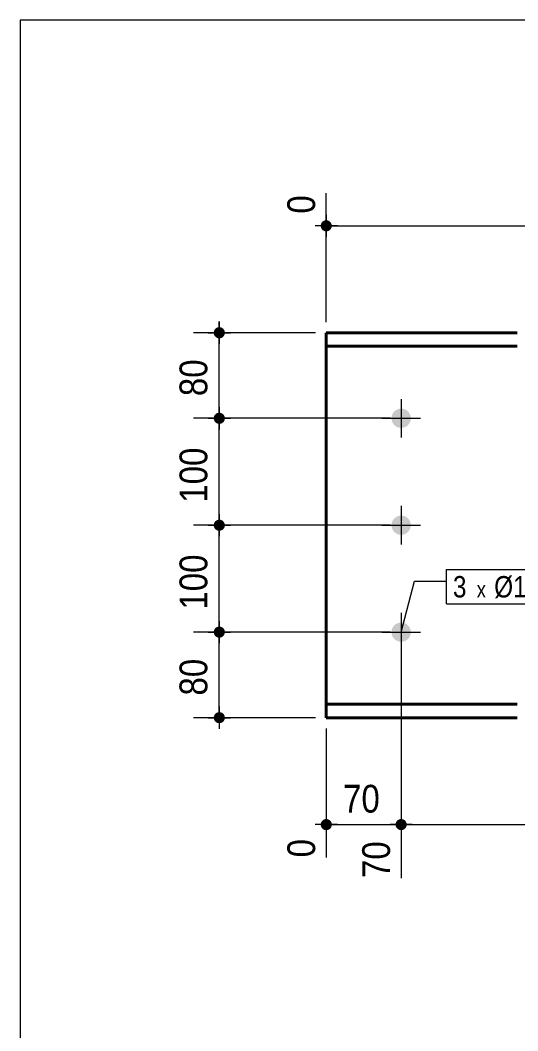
# Model space of a CAD drawing. Header units: millimetres. Extents: x 2 to 287, y 5 to 195.
# Drawn here: x 5 to 51.5, y 100.5 to 195 of the extents above; entities that cross this region are included whole.
import ezdxf

# ---------------------------------------------------------------- set-up
doc = ezdxf.new("R2010")
doc.units = ezdxf.units.MM
for name, color, linetype, lineweight in [('Boulon', 7, 'Continuous', 0), ('Cotation', 7, 'Continuous', 0), ('Désignation boulon', 3, 'Continuous', 0), ('Feuille dessin', 5, 'Continuous', 0), ('Piece', 2, 'Continuous', 0)]:
    doc.layers.add(name, color=color, linetype=linetype, lineweight=lineweight)
doc.styles.add('ARIAL', font='ARIAL.TTF')
doc.styles.add('COMIC_SANS_MS', font='COMIC.TTF')

# ---------------------------------------------------------------- blocks, each defined once
blk = doc.blocks.new('*A7')
at = {"layer": 'Boulon'}
for points in [[(39.716, 157.815), (39.719, 157.859), (39.724, 157.903), (39.732, 157.947), (39.742, 157.99), (39.753, 158.032), (39.767, 158.074), (39.783, 158.115), (39.801, 158.156), (39.821, 158.195), (39.843, 158.234), (39.866, 158.271), (39.892, 158.307), (39.919, 158.342), (39.948, 158.375), (39.978, 158.407), (40.01, 158.438), (40.044, 158.467), (40.079, 158.494), (40.115, 158.519), (40.152, 158.543), (40.19, 158.565), (40.23, 158.585), (40.27, 158.602), (40.311, 158.618), (40.353, 158.632), (40.396, 158.644), (40.439, 158.654), (40.483, 158.661), (40.526, 158.667), (40.571, 158.67), (40.615, 158.671), (40.659, 158.67), (40.703, 158.667), (40.747, 158.661), (40.79, 158.654), (40.833, 158.644), (40.876, 158.632), (40.918, 158.618), (40.959, 158.602), (40.999, 158.585), (41.039, 158.565), (41.077, 158.543), (41.115, 158.519), (41.151, 158.494), (41.186, 158.467), (41.219, 158.438), (41.251, 158.407), (41.282, 158.375), (41.31, 158.342), (41.338, 158.307), (41.363, 158.271), (41.387, 158.234), (41.408, 158.195), (41.428, 158.156), (41.446, 158.115), (41.462, 158.074), (41.476, 158.032), (41.488, 157.99), (41.497, 157.947), (41.505, 157.903), (41.51, 157.859), (41.514, 157.815), (41.515, 157.771), (41.514, 157.727), (41.51, 157.683), (41.505, 157.639), (41.497, 157.595), (41.488, 157.552), (41.476, 157.51), (41.462, 157.468), (41.446, 157.427), (41.428, 157.386), (41.408, 157.347), (41.387, 157.308), (41.363, 157.271), (41.338, 157.235), (41.31, 157.2), (41.282, 157.167), (41.251, 157.135), (41.219, 157.104), (41.186, 157.075), (41.151, 157.048), (41.115, 157.023), (41.077, 156.999), (41.039, 156.977), (40.999, 156.957), (40.959, 156.94), (40.918, 156.924), (40.876, 156.91), (40.833, 156.898), (40.79, 156.888), (40.747, 156.881), (40.703, 156.875), (40.659, 156.872), (40.615, 156.871), (40.571, 156.872), (40.526, 156.875), (40.483, 156.881), (40.439, 156.888), (40.396, 156.898), (40.353, 156.91), (40.311, 156.924), (40.27, 156.94), (40.23, 156.957), (40.19, 156.977), (40.152, 156.999), (40.115, 157.023), (40.079, 157.048), (40.044, 157.075), (40.01, 157.104), (39.978, 157.135), (39.948, 157.167), (39.919, 157.2), (39.892, 157.235), (39.866, 157.271), (39.843, 157.308), (39.821, 157.347), (39.801, 157.386), (39.783, 157.427), (39.767, 157.468), (39.753, 157.51), (39.742, 157.552), (39.732, 157.595), (39.724, 157.639), (39.719, 157.683), (39.716, 157.727), (39.715, 157.771)], [(39.716, 147.815), (39.719, 147.859), (39.724, 147.903), (39.732, 147.947), (39.742, 147.99), (39.753, 148.032), (39.767, 148.074), (39.783, 148.115), (39.801, 148.156), (39.821, 148.195), (39.843, 148.234), (39.866, 148.271), (39.892, 148.307), (39.919, 148.342), (39.948, 148.375), (39.978, 148.407), (40.01, 148.438), (40.044, 148.467), (40.079, 148.494), (40.115, 148.519), (40.152, 148.543), (40.19, 148.565), (40.23, 148.585), (40.27, 148.602), (40.311, 148.618), (40.353, 148.632), (40.396, 148.644), (40.439, 148.654), (40.483, 148.661), (40.526, 148.667), (40.571, 148.67), (40.615, 148.671), (40.659, 148.67), (40.703, 148.667), (40.747, 148.661), (40.79, 148.654), (40.833, 148.644), (40.876, 148.632), (40.918, 148.618), (40.959, 148.602), (40.999, 148.585), (41.039, 148.565), (41.077, 148.543), (41.115, 148.519), (41.151, 148.494), (41.186, 148.467), (41.219, 148.438), (41.251, 148.407), (41.282, 148.375), (41.31, 148.342), (41.338, 148.307), (41.363, 148.271), (41.387, 148.234), (41.408, 148.195), (41.428, 148.156), (41.446, 148.115), (41.462, 148.074), (41.476, 148.032), (41.488, 147.99), (41.497, 147.947), (41.505, 147.903), (41.51, 147.859), (41.514, 147.815), (41.515, 147.771), (41.514, 147.727), (41.51, 147.683), (41.505, 147.639), (41.497, 147.595), (41.488, 147.552), (41.476, 147.51), (41.462, 147.468), (41.446, 147.427), (41.428, 147.386), (41.408, 147.347), (41.387, 147.308), (41.363, 147.271), (41.338, 147.235), (41.31, 147.2), (41.282, 147.167), (41.251, 147.135), (41.219, 147.104), (41.186, 147.075), (41.151, 147.048), (41.115, 147.023), (41.077, 146.999), (41.039, 146.977), (40.999, 146.957), (40.959, 146.94), (40.918, 146.924), (40.876, 146.91), (40.833, 146.898), (40.79, 146.888), (40.747, 146.881), (40.703, 146.875), (40.659, 146.872), (40.615, 146.871), (40.571, 146.872), (40.526, 146.875), (40.483, 146.881), (40.439, 146.888), (40.396, 146.898), (40.353, 146.91), (40.311, 146.924), (40.27, 146.94), (40.23, 146.957), (40.19, 146.977), (40.152, 146.999), (40.115, 147.023), (40.079, 147.048), (40.044, 147.075), (40.01, 147.104), (39.978, 147.135), (39.948, 147.167), (39.919, 147.2), (39.892, 147.235), (39.866, 147.271), (39.843, 147.308), (39.821, 147.347), (39.801, 147.386), (39.783, 147.427), (39.767, 147.468), (39.753, 147.51), (39.742, 147.552), (39.732, 147.595), (39.724, 147.639), (39.719, 147.683), (39.716, 147.727), (39.715, 147.771)], [(39.716, 137.815), (39.719, 137.859), (39.724, 137.903), (39.732, 137.947), (39.742, 137.99), (39.753, 138.032), (39.767, 138.074), (39.783, 138.115), (39.801, 138.156), (39.821, 138.195), (39.843, 138.234), (39.866, 138.271), (39.892, 138.307), (39.919, 138.342), (39.948, 138.375), (39.978, 138.407), (40.01, 138.438), (40.044, 138.467), (40.079, 138.494), (40.115, 138.519), (40.152, 138.543), (40.19, 138.565), (40.23, 138.585), (40.27, 138.602), (40.311, 138.618), (40.353, 138.632), (40.396, 138.644), (40.439, 138.654), (40.483, 138.661), (40.526, 138.667), (40.571, 138.67), (40.615, 138.671), (40.659, 138.67), (40.703, 138.667), (40.747, 138.661), (40.79, 138.654), (40.833, 138.644), (40.876, 138.632), (40.918, 138.618), (40.959, 138.602), (40.999, 138.585), (41.039, 138.565), (41.077, 138.543), (41.115, 138.519), (41.151, 138.494), (41.186, 138.467), (41.219, 138.438), (41.251, 138.407), (41.282, 138.375), (41.31, 138.342), (41.338, 138.307), (41.363, 138.271), (41.387, 138.234), (41.408, 138.195), (41.428, 138.156), (41.446, 138.115), (41.462, 138.074), (41.476, 138.032), (41.488, 137.99), (41.497, 137.947), (41.505, 137.903), (41.51, 137.859), (41.514, 137.815), (41.515, 137.771), (41.514, 137.727), (41.51, 137.683), (41.505, 137.639), (41.497, 137.595), (41.488, 137.552), (41.476, 137.51), (41.462, 137.468), (41.446, 137.427), (41.428, 137.386), (41.408, 137.347), (41.387, 137.308), (41.363, 137.271), (41.338, 137.235), (41.31, 137.2), (41.282, 137.167), (41.251, 137.135), (41.219, 137.104), (41.186, 137.075), (41.151, 137.048), (41.115, 137.023), (41.077, 136.999), (41.039, 136.977), (40.999, 136.957), (40.959, 136.94), (40.918, 136.924), (40.876, 136.91), (40.833, 136.898), (40.79, 136.888), (40.747, 136.881), (40.703, 136.875), (40.659, 136.872), (40.615, 136.871), (40.571, 136.872), (40.526, 136.875), (40.483, 136.881), (40.439, 136.888), (40.396, 136.898), (40.353, 136.91), (40.311, 136.924), (40.27, 136.94), (40.23, 136.957), (40.19, 136.977), (40.152, 136.999), (40.115, 137.023), (40.079, 137.048), (40.044, 137.075), (40.01, 137.104), (39.978, 137.135), (39.948, 137.167), (39.919, 137.2), (39.892, 137.235), (39.866, 137.271), (39.843, 137.308), (39.821, 137.347), (39.801, 137.386), (39.783, 137.427), (39.767, 137.468), (39.753, 137.51), (39.742, 137.552), (39.732, 137.595), (39.724, 137.639), (39.719, 137.683), (39.716, 137.727), (39.715, 137.771)]]:
    blk.add_hatch(color=256, dxfattribs=at).paths.add_polyline_path(points, flags=17)
at = {"layer": 'Boulon', "linetype": 'Continuous', "lineweight": 0}
for p, q in [((40.615, 159.571), (40.615, 155.971)), ((38.815, 157.771), (42.415, 157.771)), ((40.615, 149.571), (40.615, 145.971)), ((38.815, 147.771), (42.415, 147.771)), ((40.615, 139.571), (40.615, 135.971)), ((38.815, 137.771), (42.415, 137.771))]:
    blk.add_line(p, q, dxfattribs=at)
blk = doc.blocks.new('*A17')
at = {"layer": 'Piece', "color": 2, "linetype": 'Continuous', "lineweight": 40}
for p, q in [((33.614201, 165.771008), (33.614201, 129.771008)), ((51.470616, 165.771008), (33.614201, 165.771008)), ((51.470616, 164.501008), (33.614201, 164.501008)), ((51.470616, 131.041008), (33.614201, 131.041008)), ((33.614201, 129.771008), (51.470616, 129.771008))]:
    blk.add_line(p, q, dxfattribs=at)
blk = doc.blocks.new('*A35')
at = {"layer": 'Feuille dessin', "linetype": 'Continuous', "lineweight": 0}
for p, q in [((282, 195), (5, 195)), ((5, 195), (5, 5))]:
    blk.add_line(p, q, dxfattribs=at)
blk = doc.blocks.new('*A49')
at = {"layer": 'Cotation'}
for points in [[(33.589, 175.252), (33.563, 175.254), (33.538, 175.257), (33.513, 175.261), (33.488, 175.267), (33.463, 175.273), (33.439, 175.281), (33.415, 175.291), (33.392, 175.301), (33.369, 175.312), (33.347, 175.325), (33.325, 175.339), (33.304, 175.353), (33.284, 175.369), (33.265, 175.386), (33.247, 175.403), (33.229, 175.422), (33.212, 175.441), (33.197, 175.461), (33.182, 175.482), (33.168, 175.504), (33.156, 175.526), (33.144, 175.549), (33.134, 175.572), (33.125, 175.596), (33.117, 175.62), (33.11, 175.645), (33.104, 175.67), (33.1, 175.695), (33.097, 175.72), (33.095, 175.745), (33.094, 175.771), (33.095, 175.797), (33.097, 175.822), (33.1, 175.847), (33.104, 175.872), (33.11, 175.897), (33.117, 175.922), (33.125, 175.946), (33.134, 175.97), (33.144, 175.993), (33.156, 176.016), (33.168, 176.038), (33.182, 176.06), (33.197, 176.081), (33.212, 176.101), (33.229, 176.12), (33.247, 176.139), (33.265, 176.156), (33.284, 176.173), (33.304, 176.189), (33.325, 176.203), (33.347, 176.217), (33.369, 176.23), (33.392, 176.241), (33.415, 176.251), (33.439, 176.261), (33.463, 176.269), (33.488, 176.275), (33.513, 176.281), (33.538, 176.285), (33.563, 176.289), (33.589, 176.29), (33.614, 176.291), (33.64, 176.29), (33.665, 176.289), (33.691, 176.285), (33.716, 176.281), (33.741, 176.275), (33.765, 176.269), (33.789, 176.261), (33.813, 176.251), (33.837, 176.241), (33.859, 176.23), (33.882, 176.217), (33.903, 176.203), (33.924, 176.189), (33.944, 176.173), (33.963, 176.156), (33.982, 176.139), (33.999, 176.12), (34.016, 176.101), (34.032, 176.081), (34.047, 176.06), (34.06, 176.038), (34.073, 176.016), (34.084, 175.993), (34.095, 175.97), (34.104, 175.946), (34.112, 175.922), (34.119, 175.897), (34.124, 175.872), (34.129, 175.847), (34.132, 175.822), (34.134, 175.797), (34.134, 175.771), (34.134, 175.745), (34.132, 175.72), (34.129, 175.695), (34.124, 175.67), (34.119, 175.645), (34.112, 175.62), (34.104, 175.596), (34.095, 175.572), (34.084, 175.549), (34.073, 175.526), (34.06, 175.504), (34.047, 175.482), (34.032, 175.461), (34.016, 175.441), (33.999, 175.422), (33.982, 175.403), (33.963, 175.386), (33.944, 175.369), (33.924, 175.353), (33.903, 175.339), (33.882, 175.325), (33.859, 175.312), (33.837, 175.301), (33.813, 175.291), (33.789, 175.281), (33.765, 175.273), (33.741, 175.267), (33.716, 175.261), (33.691, 175.257), (33.665, 175.254), (33.64, 175.252), (33.614, 175.251)], [(83.031, 175.252), (83.005, 175.254), (82.98, 175.257), (82.955, 175.261), (82.93, 175.267), (82.905, 175.273), (82.881, 175.281), (82.857, 175.291), (82.834, 175.301), (82.811, 175.312), (82.789, 175.325), (82.767, 175.339), (82.746, 175.353), (82.726, 175.369), (82.707, 175.386), (82.689, 175.403), (82.671, 175.422), (82.654, 175.441), (82.639, 175.461), (82.624, 175.482), (82.61, 175.504), (82.598, 175.526), (82.586, 175.549), (82.576, 175.572), (82.567, 175.596), (82.559, 175.62), (82.552, 175.645), (82.546, 175.67), (82.542, 175.695), (82.539, 175.72), (82.537, 175.745), (82.536, 175.771), (82.537, 175.797), (82.539, 175.822), (82.542, 175.847), (82.546, 175.872), (82.552, 175.897), (82.559, 175.922), (82.567, 175.946), (82.576, 175.97), (82.586, 175.993), (82.598, 176.016), (82.61, 176.038), (82.624, 176.06), (82.639, 176.081), (82.654, 176.101), (82.671, 176.12), (82.689, 176.139), (82.707, 176.156), (82.726, 176.173), (82.746, 176.189), (82.767, 176.203), (82.789, 176.217), (82.811, 176.23), (82.834, 176.241), (82.857, 176.251), (82.881, 176.261), (82.905, 176.269), (82.93, 176.275), (82.955, 176.281), (82.98, 176.285), (83.005, 176.289), (83.031, 176.29), (83.056, 176.291), (83.082, 176.29), (83.107, 176.289), (83.133, 176.285), (83.158, 176.281), (83.183, 176.275), (83.207, 176.269), (83.231, 176.261), (83.255, 176.251), (83.279, 176.241), (83.301, 176.23), (83.324, 176.217), (83.345, 176.203), (83.366, 176.189), (83.386, 176.173), (83.405, 176.156), (83.424, 176.139), (83.442, 176.12), (83.458, 176.101), (83.474, 176.081), (83.489, 176.06), (83.502, 176.038), (83.515, 176.016), (83.526, 175.993), (83.537, 175.97), (83.546, 175.946), (83.554, 175.922), (83.561, 175.897), (83.566, 175.872), (83.571, 175.847), (83.574, 175.822), (83.576, 175.797), (83.576, 175.771), (83.576, 175.745), (83.574, 175.72), (83.571, 175.695), (83.566, 175.67), (83.561, 175.645), (83.554, 175.62), (83.546, 175.596), (83.537, 175.572), (83.526, 175.549), (83.515, 175.526), (83.502, 175.504), (83.489, 175.482), (83.474, 175.461), (83.458, 175.441), (83.442, 175.422), (83.424, 175.403), (83.405, 175.386), (83.386, 175.369), (83.366, 175.353), (83.345, 175.339), (83.324, 175.325), (83.301, 175.312), (83.279, 175.301), (83.255, 175.291), (83.231, 175.281), (83.207, 175.273), (83.183, 175.267), (83.158, 175.261), (83.133, 175.257), (83.107, 175.254), (83.082, 175.252), (83.056, 175.251)]]:
    blk.add_hatch(color=256, dxfattribs=at).paths.add_polyline_path(points, flags=17)
at = {"layer": 'Cotation', "linetype": 'Continuous', "lineweight": 0}
for p, q in [((83.056, 160.771), (83.056, 184.625)), ((33.614, 166.771), (33.614, 178.839)), ((33.614, 176.811), (33.614, 174.731)), ((83.056, 176.811), (83.056, 174.731)), ((34.654, 175.771), (32.574, 175.771)), ((33.614, 175.771), (32.574, 175.771)), ((33.614, 175.771), (83.056, 175.771)), ((84.096, 175.771), (82.016, 175.771)), ((83.056, 175.771), (84.096, 175.771))]:
    blk.add_line(p, q, dxfattribs=at)
at = {"layer": 'Cotation'}
for p in [(33.614, 175.771), (83.056, 175.771)]:
    blk.add_point(p, dxfattribs=at)
at = {"layer": 'Cotation', "style": 'ARIAL', "width": 0.85}
for s, p in [('1490', (82.016, 176.911)), ('0', (32.574, 176.911))]:
    blk.add_text(s, height=2.6, rotation=90.00021, dxfattribs=at).set_placement(p)
blk.add_text('1490', height=2.6, dxfattribs=at).set_placement((54.478, 176.891))
blk = doc.blocks.new('*A65')
at = {"layer": 'Cotation'}
for points in [[(23.589, 157.252), (23.563, 157.254), (23.538, 157.257), (23.513, 157.261), (23.488, 157.267), (23.463, 157.273), (23.439, 157.281), (23.415, 157.291), (23.392, 157.301), (23.369, 157.312), (23.347, 157.325), (23.325, 157.339), (23.304, 157.353), (23.284, 157.369), (23.265, 157.386), (23.247, 157.403), (23.229, 157.422), (23.212, 157.441), (23.197, 157.461), (23.182, 157.482), (23.168, 157.504), (23.156, 157.526), (23.144, 157.549), (23.134, 157.572), (23.125, 157.596), (23.117, 157.62), (23.11, 157.645), (23.104, 157.67), (23.1, 157.695), (23.097, 157.72), (23.095, 157.746), (23.094, 157.771), (23.095, 157.797), (23.097, 157.822), (23.1, 157.847), (23.104, 157.872), (23.11, 157.897), (23.117, 157.922), (23.125, 157.946), (23.134, 157.97), (23.144, 157.993), (23.156, 158.016), (23.168, 158.038), (23.182, 158.06), (23.197, 158.081), (23.212, 158.101), (23.229, 158.12), (23.247, 158.139), (23.265, 158.156), (23.284, 158.173), (23.304, 158.189), (23.325, 158.203), (23.347, 158.217), (23.369, 158.23), (23.392, 158.241), (23.415, 158.251), (23.439, 158.261), (23.463, 158.269), (23.488, 158.275), (23.513, 158.281), (23.538, 158.285), (23.563, 158.289), (23.589, 158.29), (23.614, 158.291), (23.64, 158.29), (23.665, 158.289), (23.691, 158.285), (23.716, 158.281), (23.741, 158.275), (23.765, 158.269), (23.789, 158.261), (23.813, 158.251), (23.837, 158.241), (23.859, 158.23), (23.882, 158.217), (23.903, 158.203), (23.924, 158.189), (23.944, 158.173), (23.963, 158.156), (23.982, 158.139), (23.999, 158.12), (24.016, 158.101), (24.032, 158.081), (24.047, 158.06), (24.06, 158.038), (24.073, 158.016), (24.084, 157.993), (24.095, 157.97), (24.104, 157.946), (24.112, 157.922), (24.119, 157.897), (24.124, 157.872), (24.129, 157.847), (24.132, 157.822), (24.134, 157.797), (24.134, 157.771), (24.134, 157.746), (24.132, 157.72), (24.129, 157.695), (24.124, 157.67), (24.119, 157.645), (24.112, 157.62), (24.104, 157.596), (24.095, 157.572), (24.084, 157.549), (24.073, 157.526), (24.06, 157.504), (24.047, 157.482), (24.032, 157.461), (24.016, 157.441), (23.999, 157.422), (23.982, 157.403), (23.963, 157.386), (23.944, 157.369), (23.924, 157.353), (23.903, 157.339), (23.882, 157.325), (23.859, 157.312), (23.837, 157.301), (23.813, 157.291), (23.789, 157.281), (23.765, 157.273), (23.741, 157.267), (23.716, 157.261), (23.691, 157.257), (23.665, 157.254), (23.64, 157.252), (23.614, 157.251)], [(23.589, 147.252), (23.563, 147.254), (23.538, 147.257), (23.513, 147.261), (23.488, 147.267), (23.463, 147.273), (23.439, 147.281), (23.415, 147.291), (23.392, 147.301), (23.369, 147.312), (23.347, 147.325), (23.325, 147.339), (23.304, 147.353), (23.284, 147.369), (23.265, 147.386), (23.247, 147.403), (23.229, 147.422), (23.212, 147.441), (23.197, 147.461), (23.182, 147.482), (23.168, 147.504), (23.156, 147.526), (23.144, 147.549), (23.134, 147.572), (23.125, 147.596), (23.117, 147.62), (23.11, 147.645), (23.104, 147.67), (23.1, 147.695), (23.097, 147.72), (23.095, 147.745), (23.094, 147.771), (23.095, 147.797), (23.097, 147.822), (23.1, 147.847), (23.104, 147.872), (23.11, 147.897), (23.117, 147.922), (23.125, 147.946), (23.134, 147.97), (23.144, 147.993), (23.156, 148.016), (23.168, 148.038), (23.182, 148.06), (23.197, 148.081), (23.212, 148.101), (23.229, 148.12), (23.247, 148.139), (23.265, 148.156), (23.284, 148.173), (23.304, 148.189), (23.325, 148.203), (23.347, 148.217), (23.369, 148.23), (23.392, 148.241), (23.415, 148.251), (23.439, 148.261), (23.463, 148.269), (23.488, 148.275), (23.513, 148.281), (23.538, 148.285), (23.563, 148.289), (23.589, 148.29), (23.614, 148.291), (23.64, 148.29), (23.665, 148.289), (23.691, 148.285), (23.716, 148.281), (23.741, 148.275), (23.765, 148.269), (23.789, 148.261), (23.813, 148.251), (23.837, 148.241), (23.859, 148.23), (23.882, 148.217), (23.903, 148.203), (23.924, 148.189), (23.944, 148.173), (23.963, 148.156), (23.982, 148.139), (23.999, 148.12), (24.016, 148.101), (24.032, 148.081), (24.047, 148.06), (24.06, 148.038), (24.073, 148.016), (24.084, 147.993), (24.095, 147.97), (24.104, 147.946), (24.112, 147.922), (24.119, 147.897), (24.124, 147.872), (24.129, 147.847), (24.132, 147.822), (24.134, 147.797), (24.134, 147.771), (24.134, 147.745), (24.132, 147.72), (24.129, 147.695), (24.124, 147.67), (24.119, 147.645), (24.112, 147.62), (24.104, 147.596), (24.095, 147.572), (24.084, 147.549), (24.073, 147.526), (24.06, 147.504), (24.047, 147.482), (24.032, 147.461), (24.016, 147.441), (23.999, 147.422), (23.982, 147.403), (23.963, 147.386), (23.944, 147.369), (23.924, 147.353), (23.903, 147.339), (23.882, 147.325), (23.859, 147.312), (23.837, 147.301), (23.813, 147.291), (23.789, 147.281), (23.765, 147.273), (23.741, 147.267), (23.716, 147.261), (23.691, 147.257), (23.665, 147.254), (23.64, 147.252), (23.614, 147.251)]]:
    blk.add_hatch(color=256, dxfattribs=at).paths.add_polyline_path(points, flags=17)
at = {"layer": 'Cotation', "linetype": 'Continuous', "lineweight": 0}
for p, q in [((23.614, 158.811), (23.614, 156.731)), ((23.614, 157.771), (23.614, 158.811)), ((39.615, 157.771), (21.194, 157.771)), ((22.574, 157.771), (24.654, 157.771)), ((23.614, 147.771), (23.614, 157.771)), ((23.614, 148.811), (23.614, 146.731)), ((39.615, 147.771), (21.194, 147.771)), ((22.574, 147.771), (24.654, 147.771)), ((23.614, 147.771), (23.614, 146.731))]:
    blk.add_line(p, q, dxfattribs=at)
at = {"layer": 'Cotation'}
for p in [(23.614, 157.771), (23.614, 147.771)]:
    blk.add_point(p, dxfattribs=at)
at = {"layer": 'Cotation', "style": 'ARIAL', "width": 0.85}
blk.add_text('100', height=2.6, rotation=90.00021, dxfattribs=at).set_placement((22.494, 149.878))
blk = doc.blocks.new('*A66')
at = {"layer": 'Cotation'}
for points in [[(23.589, 147.252), (23.563, 147.254), (23.538, 147.257), (23.513, 147.261), (23.488, 147.267), (23.463, 147.273), (23.439, 147.281), (23.415, 147.291), (23.392, 147.301), (23.369, 147.312), (23.347, 147.325), (23.325, 147.339), (23.304, 147.353), (23.284, 147.369), (23.265, 147.386), (23.247, 147.403), (23.229, 147.422), (23.212, 147.441), (23.197, 147.461), (23.182, 147.482), (23.168, 147.504), (23.156, 147.526), (23.144, 147.549), (23.134, 147.572), (23.125, 147.596), (23.117, 147.62), (23.11, 147.645), (23.104, 147.67), (23.1, 147.695), (23.097, 147.72), (23.095, 147.745), (23.094, 147.771), (23.095, 147.797), (23.097, 147.822), (23.1, 147.847), (23.104, 147.872), (23.11, 147.897), (23.117, 147.922), (23.125, 147.946), (23.134, 147.97), (23.144, 147.993), (23.156, 148.016), (23.168, 148.038), (23.182, 148.06), (23.197, 148.081), (23.212, 148.101), (23.229, 148.12), (23.247, 148.139), (23.265, 148.156), (23.284, 148.173), (23.304, 148.189), (23.325, 148.203), (23.347, 148.217), (23.369, 148.23), (23.392, 148.241), (23.415, 148.251), (23.439, 148.261), (23.463, 148.269), (23.488, 148.275), (23.513, 148.281), (23.538, 148.285), (23.563, 148.289), (23.589, 148.29), (23.614, 148.291), (23.64, 148.29), (23.665, 148.289), (23.691, 148.285), (23.716, 148.281), (23.741, 148.275), (23.765, 148.269), (23.789, 148.261), (23.813, 148.251), (23.837, 148.241), (23.859, 148.23), (23.882, 148.217), (23.903, 148.203), (23.924, 148.189), (23.944, 148.173), (23.963, 148.156), (23.982, 148.139), (23.999, 148.12), (24.016, 148.101), (24.032, 148.081), (24.047, 148.06), (24.06, 148.038), (24.073, 148.016), (24.084, 147.993), (24.095, 147.97), (24.104, 147.946), (24.112, 147.922), (24.119, 147.897), (24.124, 147.872), (24.129, 147.847), (24.132, 147.822), (24.134, 147.797), (24.134, 147.771), (24.134, 147.745), (24.132, 147.72), (24.129, 147.695), (24.124, 147.67), (24.119, 147.645), (24.112, 147.62), (24.104, 147.596), (24.095, 147.572), (24.084, 147.549), (24.073, 147.526), (24.06, 147.504), (24.047, 147.482), (24.032, 147.461), (24.016, 147.441), (23.999, 147.422), (23.982, 147.403), (23.963, 147.386), (23.944, 147.369), (23.924, 147.353), (23.903, 147.339), (23.882, 147.325), (23.859, 147.312), (23.837, 147.301), (23.813, 147.291), (23.789, 147.281), (23.765, 147.273), (23.741, 147.267), (23.716, 147.261), (23.691, 147.257), (23.665, 147.254), (23.64, 147.252), (23.614, 147.251)], [(23.589, 137.252), (23.563, 137.254), (23.538, 137.257), (23.513, 137.261), (23.488, 137.267), (23.463, 137.273), (23.439, 137.281), (23.415, 137.291), (23.392, 137.301), (23.369, 137.312), (23.347, 137.325), (23.325, 137.339), (23.304, 137.353), (23.284, 137.369), (23.265, 137.386), (23.247, 137.403), (23.229, 137.422), (23.212, 137.441), (23.197, 137.461), (23.182, 137.482), (23.168, 137.504), (23.156, 137.526), (23.144, 137.549), (23.134, 137.572), (23.125, 137.596), (23.117, 137.62), (23.11, 137.645), (23.104, 137.67), (23.1, 137.695), (23.097, 137.72), (23.095, 137.745), (23.094, 137.771), (23.095, 137.797), (23.097, 137.822), (23.1, 137.847), (23.104, 137.872), (23.11, 137.897), (23.117, 137.922), (23.125, 137.946), (23.134, 137.97), (23.144, 137.993), (23.156, 138.016), (23.168, 138.038), (23.182, 138.06), (23.197, 138.081), (23.212, 138.101), (23.229, 138.12), (23.247, 138.139), (23.265, 138.156), (23.284, 138.173), (23.304, 138.189), (23.325, 138.203), (23.347, 138.217), (23.369, 138.23), (23.392, 138.241), (23.415, 138.251), (23.439, 138.261), (23.463, 138.269), (23.488, 138.275), (23.513, 138.281), (23.538, 138.285), (23.563, 138.289), (23.589, 138.29), (23.614, 138.291), (23.64, 138.29), (23.665, 138.289), (23.691, 138.285), (23.716, 138.281), (23.741, 138.275), (23.765, 138.269), (23.789, 138.261), (23.813, 138.251), (23.837, 138.241), (23.859, 138.23), (23.882, 138.217), (23.903, 138.203), (23.924, 138.189), (23.944, 138.173), (23.963, 138.156), (23.982, 138.139), (23.999, 138.12), (24.016, 138.101), (24.032, 138.081), (24.047, 138.06), (24.06, 138.038), (24.073, 138.016), (24.084, 137.993), (24.095, 137.97), (24.104, 137.946), (24.112, 137.922), (24.119, 137.897), (24.124, 137.872), (24.129, 137.847), (24.132, 137.822), (24.134, 137.797), (24.134, 137.771), (24.134, 137.745), (24.132, 137.72), (24.129, 137.695), (24.124, 137.67), (24.119, 137.645), (24.112, 137.62), (24.104, 137.596), (24.095, 137.572), (24.084, 137.549), (24.073, 137.526), (24.06, 137.504), (24.047, 137.482), (24.032, 137.461), (24.016, 137.441), (23.999, 137.422), (23.982, 137.403), (23.963, 137.386), (23.944, 137.369), (23.924, 137.353), (23.903, 137.339), (23.882, 137.325), (23.859, 137.312), (23.837, 137.301), (23.813, 137.291), (23.789, 137.281), (23.765, 137.273), (23.741, 137.267), (23.716, 137.261), (23.691, 137.257), (23.665, 137.254), (23.64, 137.252), (23.614, 137.251)]]:
    blk.add_hatch(color=256, dxfattribs=at).paths.add_polyline_path(points, flags=17)
at = {"layer": 'Cotation', "linetype": 'Continuous', "lineweight": 0}
for p, q in [((23.614, 148.811), (23.614, 146.731)), ((23.614, 147.771), (23.614, 148.811)), ((39.615, 147.771), (21.194, 147.771)), ((22.574, 147.771), (24.654, 147.771)), ((23.614, 137.771), (23.614, 147.771)), ((23.614, 138.811), (23.614, 136.731)), ((39.615, 137.771), (21.194, 137.771)), ((22.574, 137.771), (24.654, 137.771)), ((23.614, 137.771), (23.614, 136.731))]:
    blk.add_line(p, q, dxfattribs=at)
at = {"layer": 'Cotation'}
for p in [(23.614, 147.771), (23.614, 137.771)]:
    blk.add_point(p, dxfattribs=at)
at = {"layer": 'Cotation', "style": 'ARIAL', "width": 0.85}
blk.add_text('100', height=2.6, rotation=90.00021, dxfattribs=at).set_placement((22.494, 139.878))
blk = doc.blocks.new('*A69')
at = {"layer": 'Cotation'}
for points in [[(23.589, 137.252), (23.563, 137.254), (23.538, 137.257), (23.513, 137.261), (23.488, 137.267), (23.463, 137.273), (23.439, 137.281), (23.415, 137.291), (23.392, 137.301), (23.369, 137.312), (23.347, 137.325), (23.325, 137.339), (23.304, 137.353), (23.284, 137.369), (23.265, 137.386), (23.247, 137.403), (23.229, 137.422), (23.212, 137.441), (23.197, 137.461), (23.182, 137.482), (23.168, 137.504), (23.156, 137.526), (23.144, 137.549), (23.134, 137.572), (23.125, 137.596), (23.117, 137.62), (23.11, 137.645), (23.104, 137.67), (23.1, 137.695), (23.097, 137.72), (23.095, 137.745), (23.094, 137.771), (23.095, 137.797), (23.097, 137.822), (23.1, 137.847), (23.104, 137.872), (23.11, 137.897), (23.117, 137.922), (23.125, 137.946), (23.134, 137.97), (23.144, 137.993), (23.156, 138.016), (23.168, 138.038), (23.182, 138.06), (23.197, 138.081), (23.212, 138.101), (23.229, 138.12), (23.247, 138.139), (23.265, 138.156), (23.284, 138.173), (23.304, 138.189), (23.325, 138.203), (23.347, 138.217), (23.369, 138.23), (23.392, 138.241), (23.415, 138.251), (23.439, 138.261), (23.463, 138.269), (23.488, 138.275), (23.513, 138.281), (23.538, 138.285), (23.563, 138.289), (23.589, 138.29), (23.614, 138.291), (23.64, 138.29), (23.665, 138.289), (23.691, 138.285), (23.716, 138.281), (23.741, 138.275), (23.765, 138.269), (23.789, 138.261), (23.813, 138.251), (23.837, 138.241), (23.859, 138.23), (23.882, 138.217), (23.903, 138.203), (23.924, 138.189), (23.944, 138.173), (23.963, 138.156), (23.982, 138.139), (23.999, 138.12), (24.016, 138.101), (24.032, 138.081), (24.047, 138.06), (24.06, 138.038), (24.073, 138.016), (24.084, 137.993), (24.095, 137.97), (24.104, 137.946), (24.112, 137.922), (24.119, 137.897), (24.124, 137.872), (24.129, 137.847), (24.132, 137.822), (24.134, 137.797), (24.134, 137.771), (24.134, 137.745), (24.132, 137.72), (24.129, 137.695), (24.124, 137.67), (24.119, 137.645), (24.112, 137.62), (24.104, 137.596), (24.095, 137.572), (24.084, 137.549), (24.073, 137.526), (24.06, 137.504), (24.047, 137.482), (24.032, 137.461), (24.016, 137.441), (23.999, 137.422), (23.982, 137.403), (23.963, 137.386), (23.944, 137.369), (23.924, 137.353), (23.903, 137.339), (23.882, 137.325), (23.859, 137.312), (23.837, 137.301), (23.813, 137.291), (23.789, 137.281), (23.765, 137.273), (23.741, 137.267), (23.716, 137.261), (23.691, 137.257), (23.665, 137.254), (23.64, 137.252), (23.614, 137.251)], [(23.589, 129.252), (23.563, 129.254), (23.538, 129.257), (23.513, 129.261), (23.488, 129.267), (23.463, 129.273), (23.439, 129.281), (23.415, 129.291), (23.392, 129.301), (23.369, 129.312), (23.347, 129.325), (23.325, 129.339), (23.304, 129.353), (23.284, 129.369), (23.265, 129.386), (23.247, 129.403), (23.229, 129.422), (23.212, 129.441), (23.197, 129.461), (23.182, 129.482), (23.168, 129.504), (23.156, 129.526), (23.144, 129.549), (23.134, 129.572), (23.125, 129.596), (23.117, 129.62), (23.11, 129.645), (23.104, 129.67), (23.1, 129.695), (23.097, 129.72), (23.095, 129.745), (23.094, 129.771), (23.095, 129.797), (23.097, 129.822), (23.1, 129.847), (23.104, 129.872), (23.11, 129.897), (23.117, 129.922), (23.125, 129.946), (23.134, 129.97), (23.144, 129.993), (23.156, 130.016), (23.168, 130.038), (23.182, 130.06), (23.197, 130.081), (23.212, 130.101), (23.229, 130.12), (23.247, 130.139), (23.265, 130.156), (23.284, 130.173), (23.304, 130.189), (23.325, 130.203), (23.347, 130.217), (23.369, 130.23), (23.392, 130.241), (23.415, 130.251), (23.439, 130.261), (23.463, 130.269), (23.488, 130.275), (23.513, 130.281), (23.538, 130.285), (23.563, 130.289), (23.589, 130.29), (23.614, 130.291), (23.64, 130.29), (23.665, 130.289), (23.691, 130.285), (23.716, 130.281), (23.741, 130.275), (23.765, 130.269), (23.789, 130.261), (23.813, 130.251), (23.837, 130.241), (23.859, 130.23), (23.882, 130.217), (23.903, 130.203), (23.924, 130.189), (23.944, 130.173), (23.963, 130.156), (23.982, 130.139), (23.999, 130.12), (24.016, 130.101), (24.032, 130.081), (24.047, 130.06), (24.06, 130.038), (24.073, 130.016), (24.084, 129.993), (24.095, 129.97), (24.104, 129.946), (24.112, 129.922), (24.119, 129.897), (24.124, 129.872), (24.129, 129.847), (24.132, 129.822), (24.134, 129.797), (24.134, 129.771), (24.134, 129.745), (24.132, 129.72), (24.129, 129.695), (24.124, 129.67), (24.119, 129.645), (24.112, 129.62), (24.104, 129.596), (24.095, 129.572), (24.084, 129.549), (24.073, 129.526), (24.06, 129.504), (24.047, 129.482), (24.032, 129.461), (24.016, 129.441), (23.999, 129.422), (23.982, 129.403), (23.963, 129.386), (23.944, 129.369), (23.924, 129.353), (23.903, 129.339), (23.882, 129.325), (23.859, 129.312), (23.837, 129.301), (23.813, 129.291), (23.789, 129.281), (23.765, 129.273), (23.741, 129.267), (23.716, 129.261), (23.691, 129.257), (23.665, 129.254), (23.64, 129.252), (23.614, 129.251)]]:
    blk.add_hatch(color=256, dxfattribs=at).paths.add_polyline_path(points, flags=17)
at = {"layer": 'Cotation', "linetype": 'Continuous', "lineweight": 0}
for p, q in [((23.614, 138.811), (23.614, 136.731)), ((23.614, 137.771), (23.614, 138.811)), ((39.615, 137.771), (21.194, 137.771)), ((22.574, 137.771), (24.654, 137.771)), ((23.614, 129.771), (23.614, 137.771)), ((23.614, 130.811), (23.614, 128.731)), ((32.614, 129.771), (21.194, 129.771)), ((22.574, 129.771), (24.654, 129.771)), ((23.614, 129.771), (23.614, 128.731))]:
    blk.add_line(p, q, dxfattribs=at)
at = {"layer": 'Cotation'}
for p in [(23.614, 137.771), (23.614, 129.771)]:
    blk.add_point(p, dxfattribs=at)
at = {"layer": 'Cotation', "style": 'ARIAL', "width": 0.85}
blk.add_text('80', height=2.6, rotation=90.00021, dxfattribs=at).set_placement((22.494, 131.843))
blk = doc.blocks.new('*A70')
at = {"layer": 'Cotation'}
for points in [[(23.589, 165.252), (23.563, 165.254), (23.538, 165.257), (23.513, 165.261), (23.488, 165.267), (23.463, 165.273), (23.439, 165.281), (23.415, 165.291), (23.392, 165.301), (23.369, 165.312), (23.347, 165.325), (23.325, 165.339), (23.304, 165.353), (23.284, 165.369), (23.265, 165.386), (23.247, 165.403), (23.229, 165.422), (23.212, 165.441), (23.197, 165.461), (23.182, 165.482), (23.168, 165.504), (23.156, 165.526), (23.144, 165.549), (23.134, 165.572), (23.125, 165.596), (23.117, 165.62), (23.11, 165.645), (23.104, 165.67), (23.1, 165.695), (23.097, 165.72), (23.095, 165.745), (23.094, 165.771), (23.095, 165.797), (23.097, 165.822), (23.1, 165.847), (23.104, 165.872), (23.11, 165.897), (23.117, 165.922), (23.125, 165.946), (23.134, 165.97), (23.144, 165.993), (23.156, 166.016), (23.168, 166.038), (23.182, 166.06), (23.197, 166.081), (23.212, 166.101), (23.229, 166.12), (23.247, 166.139), (23.265, 166.156), (23.284, 166.173), (23.304, 166.189), (23.325, 166.203), (23.347, 166.217), (23.369, 166.23), (23.392, 166.241), (23.415, 166.251), (23.439, 166.261), (23.463, 166.269), (23.488, 166.275), (23.513, 166.281), (23.538, 166.285), (23.563, 166.289), (23.589, 166.29), (23.614, 166.291), (23.64, 166.29), (23.665, 166.289), (23.691, 166.285), (23.716, 166.281), (23.741, 166.275), (23.765, 166.269), (23.789, 166.261), (23.813, 166.251), (23.837, 166.241), (23.859, 166.23), (23.882, 166.217), (23.903, 166.203), (23.924, 166.189), (23.944, 166.173), (23.963, 166.156), (23.982, 166.139), (23.999, 166.12), (24.016, 166.101), (24.032, 166.081), (24.047, 166.06), (24.06, 166.038), (24.073, 166.016), (24.084, 165.993), (24.095, 165.97), (24.104, 165.946), (24.112, 165.922), (24.119, 165.897), (24.124, 165.872), (24.129, 165.847), (24.132, 165.822), (24.134, 165.797), (24.134, 165.771), (24.134, 165.745), (24.132, 165.72), (24.129, 165.695), (24.124, 165.67), (24.119, 165.645), (24.112, 165.62), (24.104, 165.596), (24.095, 165.572), (24.084, 165.549), (24.073, 165.526), (24.06, 165.504), (24.047, 165.482), (24.032, 165.461), (24.016, 165.441), (23.999, 165.422), (23.982, 165.403), (23.963, 165.386), (23.944, 165.369), (23.924, 165.353), (23.903, 165.339), (23.882, 165.325), (23.859, 165.312), (23.837, 165.301), (23.813, 165.291), (23.789, 165.281), (23.765, 165.273), (23.741, 165.267), (23.716, 165.261), (23.691, 165.257), (23.665, 165.254), (23.64, 165.252), (23.614, 165.251)], [(23.589, 157.252), (23.563, 157.254), (23.538, 157.257), (23.513, 157.261), (23.488, 157.267), (23.463, 157.273), (23.439, 157.281), (23.415, 157.291), (23.392, 157.301), (23.369, 157.312), (23.347, 157.325), (23.325, 157.339), (23.304, 157.353), (23.284, 157.369), (23.265, 157.386), (23.247, 157.403), (23.229, 157.422), (23.212, 157.441), (23.197, 157.461), (23.182, 157.482), (23.168, 157.504), (23.156, 157.526), (23.144, 157.549), (23.134, 157.572), (23.125, 157.596), (23.117, 157.62), (23.11, 157.645), (23.104, 157.67), (23.1, 157.695), (23.097, 157.72), (23.095, 157.746), (23.094, 157.771), (23.095, 157.797), (23.097, 157.822), (23.1, 157.847), (23.104, 157.872), (23.11, 157.897), (23.117, 157.922), (23.125, 157.946), (23.134, 157.97), (23.144, 157.993), (23.156, 158.016), (23.168, 158.038), (23.182, 158.06), (23.197, 158.081), (23.212, 158.101), (23.229, 158.12), (23.247, 158.139), (23.265, 158.156), (23.284, 158.173), (23.304, 158.189), (23.325, 158.203), (23.347, 158.217), (23.369, 158.23), (23.392, 158.241), (23.415, 158.251), (23.439, 158.261), (23.463, 158.269), (23.488, 158.275), (23.513, 158.281), (23.538, 158.285), (23.563, 158.289), (23.589, 158.29), (23.614, 158.291), (23.64, 158.29), (23.665, 158.289), (23.691, 158.285), (23.716, 158.281), (23.741, 158.275), (23.765, 158.269), (23.789, 158.261), (23.813, 158.251), (23.837, 158.241), (23.859, 158.23), (23.882, 158.217), (23.903, 158.203), (23.924, 158.189), (23.944, 158.173), (23.963, 158.156), (23.982, 158.139), (23.999, 158.12), (24.016, 158.101), (24.032, 158.081), (24.047, 158.06), (24.06, 158.038), (24.073, 158.016), (24.084, 157.993), (24.095, 157.97), (24.104, 157.946), (24.112, 157.922), (24.119, 157.897), (24.124, 157.872), (24.129, 157.847), (24.132, 157.822), (24.134, 157.797), (24.134, 157.771), (24.134, 157.746), (24.132, 157.72), (24.129, 157.695), (24.124, 157.67), (24.119, 157.645), (24.112, 157.62), (24.104, 157.596), (24.095, 157.572), (24.084, 157.549), (24.073, 157.526), (24.06, 157.504), (24.047, 157.482), (24.032, 157.461), (24.016, 157.441), (23.999, 157.422), (23.982, 157.403), (23.963, 157.386), (23.944, 157.369), (23.924, 157.353), (23.903, 157.339), (23.882, 157.325), (23.859, 157.312), (23.837, 157.301), (23.813, 157.291), (23.789, 157.281), (23.765, 157.273), (23.741, 157.267), (23.716, 157.261), (23.691, 157.257), (23.665, 157.254), (23.64, 157.252), (23.614, 157.251)]]:
    blk.add_hatch(color=256, dxfattribs=at).paths.add_polyline_path(points, flags=17)
at = {"layer": 'Cotation', "linetype": 'Continuous', "lineweight": 0}
for p, q in [((23.614, 166.811), (23.614, 164.731)), ((23.614, 165.771), (23.614, 166.811)), ((32.614, 165.771), (21.194, 165.771)), ((22.574, 165.771), (24.654, 165.771)), ((23.614, 157.771), (23.614, 165.771)), ((23.614, 158.811), (23.614, 156.731)), ((39.615, 157.771), (21.194, 157.771)), ((22.574, 157.771), (24.654, 157.771)), ((23.614, 157.771), (23.614, 156.731))]:
    blk.add_line(p, q, dxfattribs=at)
at = {"layer": 'Cotation'}
for p in [(23.614, 165.771), (23.614, 157.771)]:
    blk.add_point(p, dxfattribs=at)
at = {"layer": 'Cotation', "style": 'ARIAL', "width": 0.85}
blk.add_text('80', height=2.6, rotation=90.00021, dxfattribs=at).set_placement((22.494, 159.843))
blk = doc.blocks.new('*A75')
at = {"layer": 'Cotation'}
for points in [[(33.589, 119.252), (33.563, 119.254), (33.538, 119.257), (33.513, 119.261), (33.488, 119.267), (33.463, 119.273), (33.439, 119.281), (33.415, 119.291), (33.392, 119.301), (33.369, 119.312), (33.347, 119.325), (33.325, 119.339), (33.304, 119.353), (33.284, 119.369), (33.265, 119.386), (33.247, 119.403), (33.229, 119.422), (33.212, 119.441), (33.197, 119.461), (33.182, 119.482), (33.168, 119.504), (33.156, 119.526), (33.144, 119.549), (33.134, 119.572), (33.125, 119.596), (33.117, 119.62), (33.11, 119.645), (33.104, 119.67), (33.1, 119.695), (33.097, 119.72), (33.095, 119.745), (33.094, 119.771), (33.095, 119.797), (33.097, 119.822), (33.1, 119.847), (33.104, 119.872), (33.11, 119.897), (33.117, 119.922), (33.125, 119.946), (33.134, 119.97), (33.144, 119.993), (33.156, 120.016), (33.168, 120.038), (33.182, 120.06), (33.197, 120.081), (33.212, 120.101), (33.229, 120.12), (33.247, 120.139), (33.265, 120.156), (33.284, 120.173), (33.304, 120.189), (33.325, 120.203), (33.347, 120.217), (33.369, 120.23), (33.392, 120.241), (33.415, 120.251), (33.439, 120.261), (33.463, 120.269), (33.488, 120.275), (33.513, 120.281), (33.538, 120.285), (33.563, 120.289), (33.589, 120.29), (33.614, 120.291), (33.64, 120.29), (33.665, 120.289), (33.691, 120.285), (33.716, 120.281), (33.741, 120.275), (33.765, 120.269), (33.789, 120.261), (33.813, 120.251), (33.837, 120.241), (33.859, 120.23), (33.882, 120.217), (33.903, 120.203), (33.924, 120.189), (33.944, 120.173), (33.963, 120.156), (33.982, 120.139), (33.999, 120.12), (34.016, 120.101), (34.032, 120.081), (34.047, 120.06), (34.06, 120.038), (34.073, 120.016), (34.084, 119.993), (34.095, 119.97), (34.104, 119.946), (34.112, 119.922), (34.119, 119.897), (34.124, 119.872), (34.129, 119.847), (34.132, 119.822), (34.134, 119.797), (34.134, 119.771), (34.134, 119.745), (34.132, 119.72), (34.129, 119.695), (34.124, 119.67), (34.119, 119.645), (34.112, 119.62), (34.104, 119.596), (34.095, 119.572), (34.084, 119.549), (34.073, 119.526), (34.06, 119.504), (34.047, 119.482), (34.032, 119.461), (34.016, 119.441), (33.999, 119.422), (33.982, 119.403), (33.963, 119.386), (33.944, 119.369), (33.924, 119.353), (33.903, 119.339), (33.882, 119.325), (33.859, 119.312), (33.837, 119.301), (33.813, 119.291), (33.789, 119.281), (33.765, 119.273), (33.741, 119.267), (33.716, 119.261), (33.691, 119.257), (33.665, 119.254), (33.64, 119.252), (33.614, 119.251)], [(40.589, 119.252), (40.564, 119.254), (40.538, 119.257), (40.513, 119.261), (40.488, 119.267), (40.464, 119.273), (40.439, 119.281), (40.416, 119.291), (40.392, 119.301), (40.37, 119.312), (40.347, 119.325), (40.326, 119.339), (40.305, 119.353), (40.285, 119.369), (40.265, 119.386), (40.247, 119.403), (40.229, 119.422), (40.213, 119.441), (40.197, 119.461), (40.182, 119.482), (40.169, 119.504), (40.156, 119.526), (40.145, 119.549), (40.134, 119.572), (40.125, 119.596), (40.117, 119.62), (40.11, 119.645), (40.105, 119.67), (40.1, 119.695), (40.097, 119.72), (40.095, 119.745), (40.095, 119.771), (40.095, 119.797), (40.097, 119.822), (40.1, 119.847), (40.105, 119.872), (40.11, 119.897), (40.117, 119.922), (40.125, 119.946), (40.134, 119.97), (40.145, 119.993), (40.156, 120.016), (40.169, 120.038), (40.182, 120.06), (40.197, 120.081), (40.213, 120.101), (40.229, 120.12), (40.247, 120.139), (40.265, 120.156), (40.285, 120.173), (40.305, 120.189), (40.326, 120.203), (40.347, 120.217), (40.37, 120.23), (40.392, 120.241), (40.416, 120.251), (40.439, 120.261), (40.464, 120.269), (40.488, 120.275), (40.513, 120.281), (40.538, 120.285), (40.564, 120.289), (40.589, 120.29), (40.615, 120.291), (40.64, 120.29), (40.666, 120.289), (40.691, 120.285), (40.716, 120.281), (40.741, 120.275), (40.766, 120.269), (40.79, 120.261), (40.814, 120.251), (40.837, 120.241), (40.86, 120.23), (40.882, 120.217), (40.904, 120.203), (40.924, 120.189), (40.945, 120.173), (40.964, 120.156), (40.982, 120.139), (41, 120.12), (41.017, 120.101), (41.032, 120.081), (41.047, 120.06), (41.061, 120.038), (41.073, 120.016), (41.085, 119.993), (41.095, 119.97), (41.104, 119.946), (41.112, 119.922), (41.119, 119.897), (41.125, 119.872), (41.129, 119.847), (41.132, 119.822), (41.134, 119.797), (41.135, 119.771), (41.134, 119.745), (41.132, 119.72), (41.129, 119.695), (41.125, 119.67), (41.119, 119.645), (41.112, 119.62), (41.104, 119.596), (41.095, 119.572), (41.085, 119.549), (41.073, 119.526), (41.061, 119.504), (41.047, 119.482), (41.032, 119.461), (41.017, 119.441), (41, 119.422), (40.982, 119.403), (40.964, 119.386), (40.945, 119.369), (40.924, 119.353), (40.904, 119.339), (40.882, 119.325), (40.86, 119.312), (40.837, 119.301), (40.814, 119.291), (40.79, 119.281), (40.766, 119.273), (40.741, 119.267), (40.716, 119.261), (40.691, 119.257), (40.666, 119.254), (40.64, 119.252), (40.615, 119.251)]]:
    blk.add_hatch(color=256, dxfattribs=at).paths.add_polyline_path(points, flags=17)
at = {"layer": 'Cotation', "linetype": 'Continuous', "lineweight": 0}
for p, q in [((40.615, 136.771), (40.615, 114.774)), ((33.614, 128.771), (33.614, 116.703)), ((33.614, 120.811), (33.614, 118.731)), ((40.615, 120.811), (40.615, 118.731)), ((34.654, 119.771), (32.574, 119.771)), ((33.614, 119.771), (32.574, 119.771)), ((33.614, 119.771), (40.615, 119.771)), ((41.655, 119.771), (39.575, 119.771)), ((40.615, 119.771), (41.655, 119.771))]:
    blk.add_line(p, q, dxfattribs=at)
at = {"layer": 'Cotation'}
for p in [(33.614, 119.771), (40.615, 119.771)]:
    blk.add_point(p, dxfattribs=at)
at = {"layer": 'Cotation', "style": 'ARIAL', "width": 0.85}
blk.add_text('70', height=2.6, dxfattribs=at).set_placement((35.186, 120.891))
for s, p in [('0', (32.574, 116.703)), ('70', (39.575, 114.774))]:
    blk.add_text(s, height=2.6, rotation=90.00021, dxfattribs=at).set_placement(p)
blk = doc.blocks.new('*A76')
at = {"layer": 'Cotation'}
blk.add_hatch(color=256, dxfattribs=at).paths.add_polyline_path([(40.589, 119.252), (40.564, 119.254), (40.538, 119.257), (40.513, 119.261), (40.488, 119.267), (40.464, 119.273), (40.439, 119.281), (40.416, 119.291), (40.392, 119.301), (40.37, 119.312), (40.347, 119.325), (40.326, 119.339), (40.305, 119.353), (40.285, 119.369), (40.265, 119.386), (40.247, 119.403), (40.229, 119.422), (40.213, 119.441), (40.197, 119.461), (40.182, 119.482), (40.169, 119.504), (40.156, 119.526), (40.145, 119.549), (40.134, 119.572), (40.125, 119.596), (40.117, 119.62), (40.11, 119.645), (40.105, 119.67), (40.1, 119.695), (40.097, 119.72), (40.095, 119.745), (40.095, 119.771), (40.095, 119.797), (40.097, 119.822), (40.1, 119.847), (40.105, 119.872), (40.11, 119.897), (40.117, 119.922), (40.125, 119.946), (40.134, 119.97), (40.145, 119.993), (40.156, 120.016), (40.169, 120.038), (40.182, 120.06), (40.197, 120.081), (40.213, 120.101), (40.229, 120.12), (40.247, 120.139), (40.265, 120.156), (40.285, 120.173), (40.305, 120.189), (40.326, 120.203), (40.347, 120.217), (40.37, 120.23), (40.392, 120.241), (40.416, 120.251), (40.439, 120.261), (40.464, 120.269), (40.488, 120.275), (40.513, 120.281), (40.538, 120.285), (40.564, 120.289), (40.589, 120.29), (40.615, 120.291), (40.64, 120.29), (40.666, 120.289), (40.691, 120.285), (40.716, 120.281), (40.741, 120.275), (40.766, 120.269), (40.79, 120.261), (40.814, 120.251), (40.837, 120.241), (40.86, 120.23), (40.882, 120.217), (40.904, 120.203), (40.924, 120.189), (40.945, 120.173), (40.964, 120.156), (40.982, 120.139), (41, 120.12), (41.017, 120.101), (41.032, 120.081), (41.047, 120.06), (41.061, 120.038), (41.073, 120.016), (41.085, 119.993), (41.095, 119.97), (41.104, 119.946), (41.112, 119.922), (41.119, 119.897), (41.125, 119.872), (41.129, 119.847), (41.132, 119.822), (41.134, 119.797), (41.135, 119.771), (41.134, 119.745), (41.132, 119.72), (41.129, 119.695), (41.125, 119.67), (41.119, 119.645), (41.112, 119.62), (41.104, 119.596), (41.095, 119.572), (41.085, 119.549), (41.073, 119.526), (41.061, 119.504), (41.047, 119.482), (41.032, 119.461), (41.017, 119.441), (41, 119.422), (40.982, 119.403), (40.964, 119.386), (40.945, 119.369), (40.924, 119.353), (40.904, 119.339), (40.882, 119.325), (40.86, 119.312), (40.837, 119.301), (40.814, 119.291), (40.79, 119.281), (40.766, 119.273), (40.741, 119.267), (40.716, 119.261), (40.691, 119.257), (40.666, 119.254), (40.64, 119.252), (40.615, 119.251)], flags=17)
at = {"layer": 'Cotation', "linetype": 'Continuous', "lineweight": 0}
for p, q in [((40.615, 136.771), (40.615, 114.774)), ((40.615, 120.811), (40.615, 118.731)), ((41.655, 119.771), (39.575, 119.771)), ((40.615, 119.771), (39.575, 119.771)), ((40.615, 119.771), (261.47, 119.771))]:
    blk.add_line(p, q, dxfattribs=at)
at = {"layer": 'Cotation'}
blk.add_point((40.615, 119.771), dxfattribs=at)
blk = doc.blocks.new('*A86')
at = {"layer": 'Désignation boulon', "linetype": 'Continuous', "lineweight": 0}
for p, q in [((44.857266, 143.613608), (55.472891, 143.613608)), ((44.857266, 140.413608), (44.857266, 143.613608)), ((55.472891, 140.413608), (55.472891, 143.613608)), ((40.614666, 137.771008), (41.857266, 142.546942)), ((41.857266, 142.546942), (44.857266, 142.546942)), ((44.857266, 140.413608), (55.472891, 140.413608))]:
    blk.add_line(p, q, dxfattribs=at)
at = {"layer": 'Désignation boulon', "style": 'COMIC_SANS_MS', "width": 0.85}
for s, height, p in [('3', 2, (45.457266, 141.013608)), ('Ø18', 2, (49.315859, 141.013608)), ('x', 1.5, (47.685195, 141.013608))]:
    blk.add_text(s, height=height, dxfattribs=at).set_placement(p)

msp = doc.modelspace()

# ---------------------------------------------------------------- block references
at = {"lineweight": 0}
for name in ['*A35', '*A49', '*A70', '*A17', '*A65', '*A7', '*A66', '*A86', '*A69', '*A75', '*A76']:
    msp.add_blockref(name, (0, 0), dxfattribs=at)

doc.saveas('drawing.dxf')
